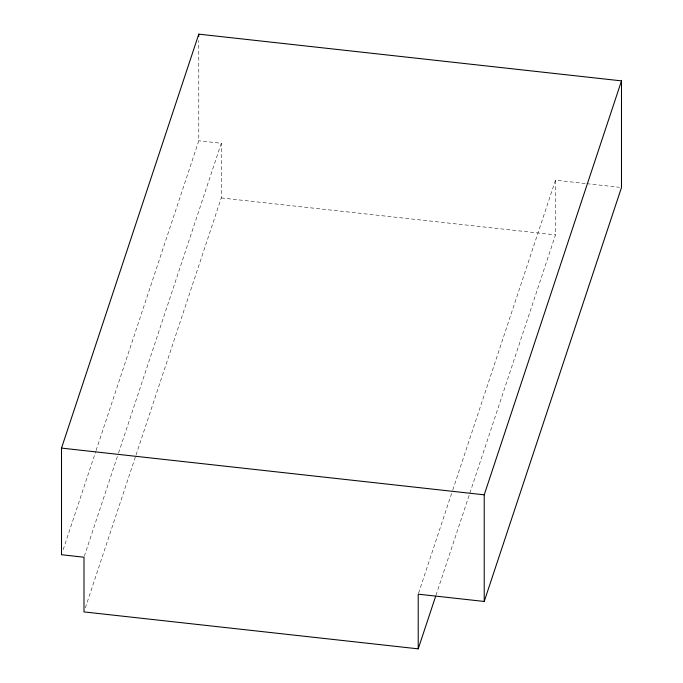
<?xml version="1.0" encoding="UTF-8"?>
<svg xmlns="http://www.w3.org/2000/svg" width="683" height="683" viewBox="0 0 683 683"><rect width="100%" height="100%" fill="white"/><g stroke="black" fill="none" stroke-linecap="round" stroke-linejoin="round"><path stroke-width="0.51" stroke-dasharray="3.42 2.56" d="M63.186 549.678L95.74 451.497M96.081 450.49L198.779 140.783L198.779 40.545M84.333 556.21L118.227 453.99M118.569 452.974L221.275 143.268L198.779 140.783M85.341 607.861L135.686 456.039M136.019 455.032L221.275 197.95L221.275 143.268M418.551 593.151L452.453 490.932M452.786 489.916L555.492 180.218L585.877 183.573M436.002 595.209L555.492 234.901L555.492 180.218M586.919 183.684L619.396 187.279M221.275 197.95L555.492 234.901"/><path stroke-width="1.02" d="M61.504 448.099L198.779 34.15L621.496 80.876L621.496 187.509L484.221 601.458L418.218 594.167L418.218 648.85L83.992 611.908L83.992 557.226L61.504 554.733L61.504 448.099L484.221 494.825L621.496 80.876M418.218 648.85L435.669 596.216M484.221 494.825L484.221 601.458M198.779 34.15L198.779 36.284"/></g></svg>
